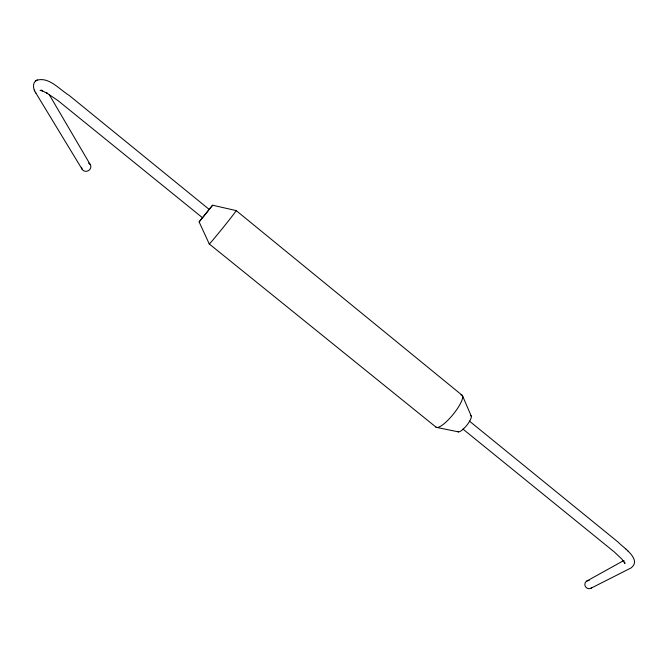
<?xml version="1.0" encoding="UTF-8"?>
<svg xmlns="http://www.w3.org/2000/svg" width="668" height="668" viewBox="0 0 668 668"><rect width="100%" height="100%" fill="white"/><g stroke="black" fill="none" stroke-linecap="round" stroke-linejoin="round"><path stroke-width="1" d="M461.922 395.097L236.18 210.595L212.608 205.21L199.122 221.935L209.276 243.962L436.112 427.211M209.209 209.435L69.021 95.29C59.569 89.621 48.722 76.202 36.523 80.385M42 90.18L40.138 90.405L42.568 90.865L41.742 90.572L47.311 93.32L46.71 92.961L58.041 100.651L202.496 217.751L208.533 210.295M199.122 221.935L202.312 217.893M209.009 209.593L212.608 205.21M37.299 79.876C31.964 82.131 32.949 89.228 35.863 93.036L82.231 169.422M35.496 81.062L36.281 80.552M586.512 581.21L623.979 560.402M590.712 588.366L631.126 567.892C642.148 559.333 623.169 547.543 618.017 542.032L469.345 421.057M437.031 427.495L458.565 431.895M462.916 429.056L614.301 551.943L621.841 559.058L624.947 563.516L624.538 561.863M627.369 550.457L627.837 550.916M625.39 548.486L625.807 548.904M49.282 94.714L90.205 164.52M35.462 92.276L35.863 93.036M34.293 90.038L34.719 90.84M462.523 395.782L471.257 416.106M591.856 587.573A4.167 3.991 48.3 0 1 585.118 585.936A4.167 3.991 48.3 0 1 589.193 580.55M88.493 163.067A4.693 4.267 -22.7 0 1 90.589 168.144A4.693 4.267 -22.7 0 1 85.462 171.292A4.693 4.267 -22.7 0 1 81.588 167.301M236.18 210.595A21.443 0.484 -51.1 0 1 222.327 228.556A21.443 0.484 -51.1 0 1 209.385 243.686M460.937 394.905A20.608 5.152 -50.8 0 1 453.455 413.993A20.608 5.152 -50.8 0 1 435.586 426.443M470.439 415.613A10.279 2.73 -50.8 0 1 466.832 425.249A10.279 2.73 -50.8 0 1 457.78 431.361"/></g></svg>
